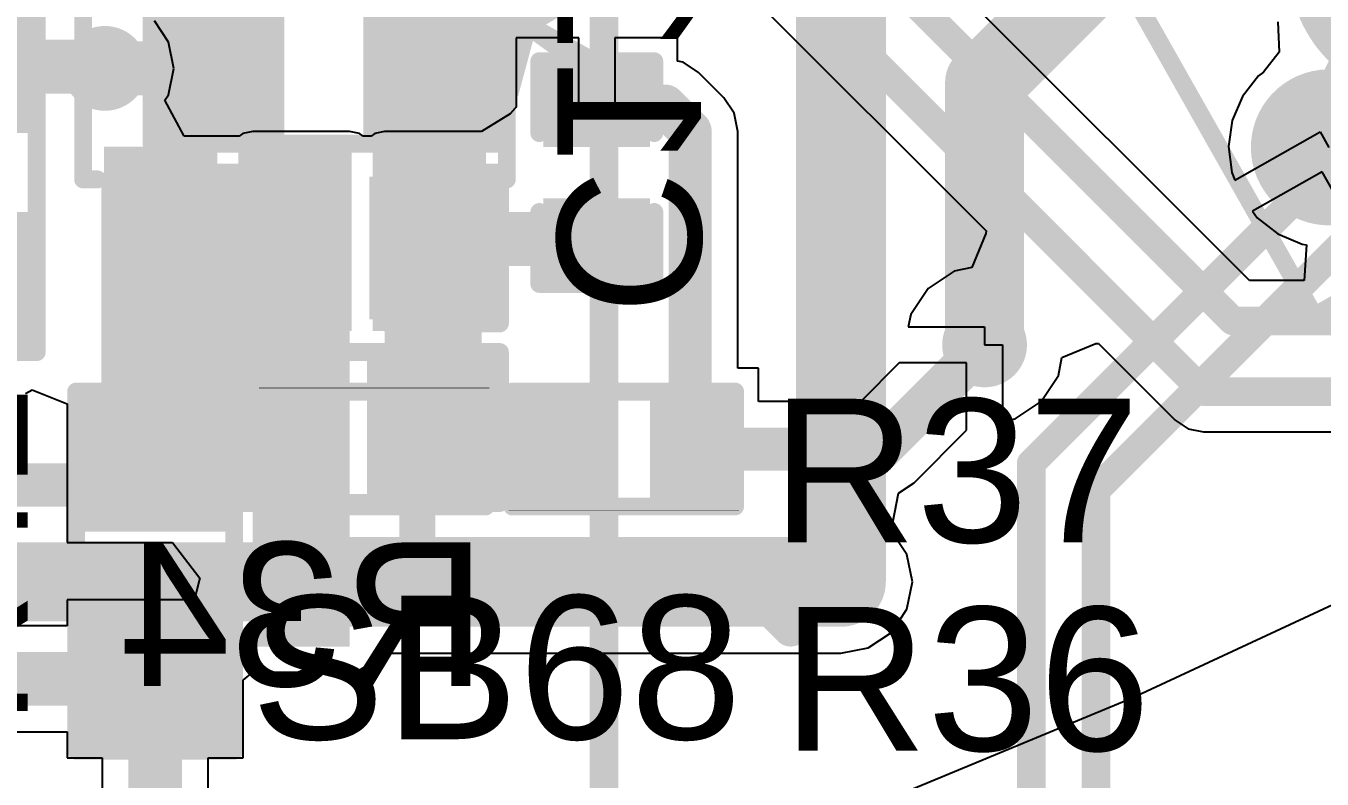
# Model space of a CAD drawing. Header units: millimetres. Extents: x -0.71 to 2.98, y -0.65 to 2.9.
# Drawn here: x 1.567 to 1.928, y -0.4259 to -0.2162 of the extents above; entities that cross this region are included whole.
import ezdxf

# ---------------------------------------------------------------- set-up
doc = ezdxf.new("R2010")
doc.units = ezdxf.units.MM
doc.header["$MEASUREMENT"] = 0
for name, color, linetype in [('BottomLayer', 5, 'Continuous'), ('BottomOverlay', 54, 'Continuous'), ('BottomPaste', 16, 'Continuous'), ('BottomSolder', 6, 'Continuous'), ('Mechanical2', 216, 'Continuous'), ('PadHoleLayer', 156, 'Continuous'), ('TopLayer', 1, 'Continuous'), ('TopOverlay', 2, 'Continuous'), ('TopPaste', 8, 'Continuous'), ('TopSolder', 216, 'Continuous'), ('ViaHoleLayer', 16, 'Continuous')]:
    doc.layers.add(name, color=color, linetype=linetype)
doc.styles.add('Arial', font='', dxfattribs={"height": 0.2})
doc.styles.get('Arial').set_extended_font_data('Arial')

# ---------------------------------------------------------------- blocks, each defined once
blk = doc.blocks.new('R___0603_B_2')
at = {"layer": 'BottomLayer'}
for points in [[(-0.045, -0.0175), (-0.045, 0.0175), (-0.015, 0.0175), (-0.015, -0.0175)], [(0.015, -0.0175), (0.015, 0.0175), (0.045, 0.0175), (0.045, -0.0175)]]:
    blk.add_hatch(color=5, dxfattribs=at).paths.add_polyline_path(points)
at = {"layer": 'BottomPaste'}
for points in [[(-0.045, -0.0175), (-0.045, 0.0175), (-0.015, 0.0175), (-0.015, -0.0175)], [(0.015, -0.0175), (0.015, 0.0175), (0.045, 0.0175), (0.045, -0.0175)]]:
    blk.add_hatch(color=16, dxfattribs=at).paths.add_polyline_path(points)
at = {"layer": 'BottomSolder'}
for points in [[(-0.049, -0.0215), (-0.049, 0.0215), (-0.011, 0.0215), (-0.011, -0.0215)], [(0.011, -0.0215), (0.011, 0.0215), (0.049, 0.0215), (0.049, -0.0215)]]:
    blk.add_hatch(color=6, dxfattribs=at).paths.add_polyline_path(points)
at = {"layer": 'BottomOverlay', "const_width": 0.005}
for points in [[(-0.048, -0.021), (-0.048, 0.021)], [(-0.048, 0.021), (0.048, 0.021)], [(0.048, -0.021), (0.048, 0.021)], [(-0.048, -0.021), (0.048, -0.021)]]:
    blk.add_lwpolyline(points, dxfattribs=at)
at = {"layer": 'BottomOverlay', "const_width": 0.0025}
for points in [[(-0.04925, 0.021, 1), (-0.04675, 0.021, 1)], [(-0.04925, 0.021, 1), (-0.04675, 0.021, 1)], [(0.04675, 0.021, 1), (0.04925, 0.021, 1)], [(0.04675, 0.021, 1), (0.04925, 0.021, 1)], [(-0.04925, -0.021, 1), (-0.04675, -0.021, 1)], [(-0.04925, -0.021, 1), (-0.04675, -0.021, 1)], [(0.04675, -0.021, 1), (0.04925, -0.021, 1)], [(0.04675, -0.021, 1), (0.04925, -0.021, 1)]]:
    blk.add_lwpolyline(points, format="xyb", close=True, dxfattribs=at)
blk = doc.blocks.new('SOT_23_5_35')
at = {"layer": 'TopLayer'}
for points in [[(-0.07283, 0.04921), (-0.02953, 0.04921), (-0.02953, 0.02559), (-0.07283, 0.02559)], [(0.02953, 0.04921), (0.07283, 0.04921), (0.07283, 0.02559), (0.02953, 0.02559)], [(-0.07283, 0.01181), (-0.02953, 0.01181), (-0.02953, -0.01181), (-0.07283, -0.01181)], [(-0.07283, -0.02559), (-0.02953, -0.02559), (-0.02953, -0.04921), (-0.07283, -0.04921)], [(0.02953, -0.02559), (0.07283, -0.02559), (0.07283, -0.04921), (0.02953, -0.04921)]]:
    blk.add_hatch(color=1, dxfattribs=at).paths.add_polyline_path(points)
at = {"layer": 'TopPaste'}
for points in [[(-0.07283, 0.04921), (-0.02953, 0.04921), (-0.02953, 0.02559), (-0.07283, 0.02559)], [(0.02953, 0.04921), (0.07283, 0.04921), (0.07283, 0.02559), (0.02953, 0.02559)], [(-0.07283, 0.01181), (-0.02953, 0.01181), (-0.02953, -0.01181), (-0.07283, -0.01181)], [(-0.07283, -0.02559), (-0.02953, -0.02559), (-0.02953, -0.04921), (-0.07283, -0.04921)], [(0.02953, -0.02559), (0.07283, -0.02559), (0.07283, -0.04921), (0.02953, -0.04921)]]:
    blk.add_hatch(color=8, dxfattribs=at).paths.add_polyline_path(points)
at = {"layer": 'TopSolder'}
for points in [[(-0.07683, 0.05321), (-0.02553, 0.05321), (-0.02553, 0.02159), (-0.07683, 0.02159)], [(0.02553, 0.05321), (0.07683, 0.05321), (0.07683, 0.02159), (0.02553, 0.02159)], [(-0.07683, 0.01581), (-0.02553, 0.01581), (-0.02553, -0.01581), (-0.07683, -0.01581)], [(-0.07683, -0.02159), (-0.02553, -0.02159), (-0.02553, -0.05321), (-0.07683, -0.05321)], [(0.02553, -0.02159), (0.07683, -0.02159), (0.07683, -0.05321), (0.02553, -0.05321)]]:
    blk.add_hatch(color=216, dxfattribs=at).paths.add_polyline_path(points)
at = {"layer": 'TopOverlay', "const_width": 0.005}
for points in [[(-0.03461, 0.059), (-0.03461, 0.05506)], [(-0.03461, 0.059), (0.03439, 0.059)], [(0.03439, 0.059), (0.03439, 0.05506)], [(-0.084, 0.042), (-0.084, 0.032)], [(-0.084, 0.042), (-0.079, 0.037)], [(-0.079, 0.037), (-0.084, 0.032)], [(0.03465, 0.01732), (0.03465, -0.01646)], [(-0.03461, -0.05506), (-0.03461, -0.059)], [(0.03439, -0.05506), (0.03439, -0.059)], [(-0.03461, -0.059), (0.03439, -0.059)]]:
    blk.add_lwpolyline(points, dxfattribs=at)
at = {"layer": 'TopOverlay', "const_width": 0.0025}
for points in [[(-0.03586, 0.059, 1), (-0.03336, 0.059, 1)], [(-0.03586, 0.059, 1), (-0.03336, 0.059, 1)], [(0.03314, 0.059, 1), (0.03564, 0.059, 1)], [(0.03314, 0.059, 1), (0.03564, 0.059, 1)], [(-0.03586, 0.05506, 1), (-0.03336, 0.05506, 1)], [(0.03314, 0.05506, 1), (0.03564, 0.05506, 1)], [(-0.08525, 0.042, 1), (-0.08275, 0.042, 1)], [(-0.08525, 0.042, 1), (-0.08275, 0.042, 1)], [(-0.08025, 0.037, 1), (-0.07775, 0.037, 1)], [(-0.08025, 0.037, 1), (-0.07775, 0.037, 1)], [(-0.08525, 0.032, 1), (-0.08275, 0.032, 1)], [(-0.08525, 0.032, 1), (-0.08275, 0.032, 1)], [(0.0334, 0.01732, 1), (0.0359, 0.01732, 1)], [(0.0334, -0.01646, 1), (0.0359, -0.01646, 1)], [(-0.03586, -0.05506, 1), (-0.03336, -0.05506, 1)], [(0.03314, -0.05506, 1), (0.03564, -0.05506, 1)], [(-0.03586, -0.059, 1), (-0.03336, -0.059, 1)], [(-0.03586, -0.059, 1), (-0.03336, -0.059, 1)], [(0.03314, -0.059, 1), (0.03564, -0.059, 1)], [(0.03314, -0.059, 1), (0.03564, -0.059, 1)]]:
    blk.add_lwpolyline(points, format="xyb", close=True, dxfattribs=at)
blk = doc.blocks.new('SOLDER_BRIDGE_77')
at = {"layer": 'TopLayer'}
for points in [[(-0.045, -0.0175), (-0.045, 0.0175), (-0.015, 0.0175), (-0.015, -0.0175)], [(0.015, -0.0175), (0.015, 0.0175), (0.045, 0.0175), (0.045, -0.0175)]]:
    blk.add_hatch(color=1, dxfattribs=at).paths.add_polyline_path(points)
at = {"layer": 'TopPaste'}
for points in [[(-0.045, -0.0175), (-0.045, 0.0175), (-0.015, 0.0175), (-0.015, -0.0175)], [(0.015, -0.0175), (0.015, 0.0175), (0.045, 0.0175), (0.045, -0.0175)]]:
    blk.add_hatch(color=8, dxfattribs=at).paths.add_polyline_path(points)
at = {"layer": 'TopSolder'}
for points in [[(-0.049, -0.0215), (-0.049, 0.0215), (-0.011, 0.0215), (-0.011, -0.0215)], [(0.011, -0.0215), (0.011, 0.0215), (0.049, 0.0215), (0.049, -0.0215)]]:
    blk.add_hatch(color=216, dxfattribs=at).paths.add_polyline_path(points)
at = {"layer": 'TopOverlay', "const_width": 0.005}
for points in [[(-0.05, -0.022), (-0.05, 0.022)], [(0.05, 0.022), (-0.05, 0.022)], [(0.05, -0.022), (0.05, 0.022)], [(0.05, -0.022), (-0.05, -0.022)]]:
    blk.add_lwpolyline(points, dxfattribs=at)
at = {"layer": 'TopOverlay', "const_width": 0.0025}
for points in [[(-0.05125, 0.022, 1), (-0.04875, 0.022, 1)], [(-0.05125, 0.022, 1), (-0.04875, 0.022, 1)], [(0.04875, 0.022, 1), (0.05125, 0.022, 1)], [(0.04875, 0.022, 1), (0.05125, 0.022, 1)], [(-0.05125, -0.022, 1), (-0.04875, -0.022, 1)], [(-0.05125, -0.022, 1), (-0.04875, -0.022, 1)], [(0.04875, -0.022, 1), (0.05125, -0.022, 1)], [(0.04875, -0.022, 1), (0.05125, -0.022, 1)]]:
    blk.add_lwpolyline(points, format="xyb", close=True, dxfattribs=at)
blk = doc.blocks.new('SOLDER_BRIDGE_93')
at = {"layer": 'TopLayer'}
for points in [[(-0.045, -0.0175), (-0.045, 0.0175), (-0.015, 0.0175), (-0.015, -0.0175)], [(0.015, -0.0175), (0.015, 0.0175), (0.045, 0.0175), (0.045, -0.0175)]]:
    blk.add_hatch(color=1, dxfattribs=at).paths.add_polyline_path(points)
at = {"layer": 'TopPaste'}
for points in [[(-0.045, -0.0175), (-0.045, 0.0175), (-0.015, 0.0175), (-0.015, -0.0175)], [(0.015, -0.0175), (0.015, 0.0175), (0.045, 0.0175), (0.045, -0.0175)]]:
    blk.add_hatch(color=8, dxfattribs=at).paths.add_polyline_path(points)
at = {"layer": 'TopSolder'}
for points in [[(-0.049, -0.0215), (-0.049, 0.0215), (-0.011, 0.0215), (-0.011, -0.0215)], [(0.011, -0.0215), (0.011, 0.0215), (0.049, 0.0215), (0.049, -0.0215)]]:
    blk.add_hatch(color=216, dxfattribs=at).paths.add_polyline_path(points)
at = {"layer": 'TopOverlay', "const_width": 0.005}
for points in [[(-0.05, 0.022), (0.05, 0.022)], [(-0.05, 0.022), (-0.05, -0.022)], [(0.05, 0.022), (0.05, -0.022)], [(-0.05, -0.022), (0.05, -0.022)]]:
    blk.add_lwpolyline(points, dxfattribs=at)
at = {"layer": 'TopOverlay', "const_width": 0.0025}
for points in [[(-0.05125, 0.022, 1), (-0.04875, 0.022, 1)], [(-0.05125, 0.022, 1), (-0.04875, 0.022, 1)], [(0.04875, 0.022, 1), (0.05125, 0.022, 1)], [(0.04875, 0.022, 1), (0.05125, 0.022, 1)], [(-0.05125, -0.022, 1), (-0.04875, -0.022, 1)], [(-0.05125, -0.022, 1), (-0.04875, -0.022, 1)], [(0.04875, -0.022, 1), (0.05125, -0.022, 1)], [(0.04875, -0.022, 1), (0.05125, -0.022, 1)]]:
    blk.add_lwpolyline(points, format="xyb", close=True, dxfattribs=at)
at = {"layer": 'TopOverlay'}
blk.add_text('SB52', height=0.04, dxfattribs=at).set_placement((0.051784, -0.023519))
blk = doc.blocks.new('RES_0402_105')
at = {"layer": 'TopLayer'}
for points in [[(-0.0275, -0.0125), (-0.0275, 0.0125), (-0.0095, 0.0125), (-0.0095, -0.0125)], [(0.0095, -0.0125), (0.0095, 0.0125), (0.0275, 0.0125), (0.0275, -0.0125)]]:
    blk.add_hatch(color=1, dxfattribs=at).paths.add_polyline_path(points)
at = {"layer": 'TopPaste'}
for points in [[(-0.0275, -0.0125), (-0.0275, 0.0125), (-0.0095, 0.0125), (-0.0095, -0.0125)], [(0.0095, -0.0125), (0.0095, 0.0125), (0.0275, 0.0125), (0.0275, -0.0125)]]:
    blk.add_hatch(color=8, dxfattribs=at).paths.add_polyline_path(points)
at = {"layer": 'TopSolder'}
for points in [[(-0.02967, -0.01467), (-0.02967, 0.01467), (-0.00733, 0.01467), (-0.00733, -0.01467)], [(0.00733, -0.01467), (0.00733, 0.01467), (0.02967, 0.01467), (0.02967, -0.01467)]]:
    blk.add_hatch(color=216, dxfattribs=at).paths.add_polyline_path(points)
at = {"layer": 'TopOverlay'}
for points, const_width in [([(-0.031, 0.016), (0.031, 0.016)], 0.005), ([(-0.031, -0.016), (-0.031, 0.016)], 0.005), ([(0.031, -0.016), (0.031, 0.016)], 0.005), ([(-0.031, -0.016), (0.031, -0.016)], 0.005), ([(-0.032, -0.017), (0.032, -0.017)], 0.000127)]:
    blk.add_lwpolyline(points, dxfattribs=dict(at, const_width=const_width))
for points, const_width in [([(-0.03225, 0.016, 1), (-0.02975, 0.016, 1)], 0.0025), ([(-0.03225, 0.016, 1), (-0.02975, 0.016, 1)], 0.0025), ([(0.02975, 0.016, 1), (0.03225, 0.016, 1)], 0.0025), ([(0.02975, 0.016, 1), (0.03225, 0.016, 1)], 0.0025), ([(-0.03225, -0.016, 1), (-0.02975, -0.016, 1)], 0.0025), ([(-0.03225, -0.016, 1), (-0.02975, -0.016, 1)], 0.0025), ([(0.02975, -0.016, 1), (0.03225, -0.016, 1)], 0.0025), ([(0.02975, -0.016, 1), (0.03225, -0.016, 1)], 0.0025), ([(-0.03203, -0.017, 1), (-0.03197, -0.017, 1)], 0.0000635), ([(0.03197, -0.017, 1), (0.03203, -0.017, 1)], 0.0000635)]:
    blk.add_lwpolyline(points, format="xyb", close=True, dxfattribs=dict(at, const_width=const_width))
blk = doc.blocks.new('RES_0402_106')
at = {"layer": 'TopLayer'}
for points in [[(-0.0275, -0.0125), (-0.0275, 0.0125), (-0.0095, 0.0125), (-0.0095, -0.0125)], [(0.0095, -0.0125), (0.0095, 0.0125), (0.0275, 0.0125), (0.0275, -0.0125)]]:
    blk.add_hatch(color=1, dxfattribs=at).paths.add_polyline_path(points)
at = {"layer": 'TopPaste'}
for points in [[(-0.0275, -0.0125), (-0.0275, 0.0125), (-0.0095, 0.0125), (-0.0095, -0.0125)], [(0.0095, -0.0125), (0.0095, 0.0125), (0.0275, 0.0125), (0.0275, -0.0125)]]:
    blk.add_hatch(color=8, dxfattribs=at).paths.add_polyline_path(points)
at = {"layer": 'TopSolder'}
for points in [[(-0.02967, -0.01467), (-0.02967, 0.01467), (-0.00733, 0.01467), (-0.00733, -0.01467)], [(0.00733, -0.01467), (0.00733, 0.01467), (0.02967, 0.01467), (0.02967, -0.01467)]]:
    blk.add_hatch(color=216, dxfattribs=at).paths.add_polyline_path(points)
at = {"layer": 'TopOverlay'}
for points, const_width in [([(0.031, 0.016), (-0.031, 0.016)], 0.005), ([(-0.031, 0.016), (-0.031, -0.016)], 0.005), ([(0.031, 0.016), (0.031, -0.016)], 0.005), ([(0.031, -0.016), (-0.031, -0.016)], 0.005), ([(0.032, -0.017), (-0.032, -0.017)], 0.000127)]:
    blk.add_lwpolyline(points, dxfattribs=dict(at, const_width=const_width))
for points, const_width in [([(-0.03225, 0.016, 1), (-0.02975, 0.016, 1)], 0.0025), ([(-0.03225, 0.016, 1), (-0.02975, 0.016, 1)], 0.0025), ([(0.02975, 0.016, 1), (0.03225, 0.016, 1)], 0.0025), ([(0.02975, 0.016, 1), (0.03225, 0.016, 1)], 0.0025), ([(-0.03225, -0.016, 1), (-0.02975, -0.016, 1)], 0.0025), ([(-0.03225, -0.016, 1), (-0.02975, -0.016, 1)], 0.0025), ([(0.02975, -0.016, 1), (0.03225, -0.016, 1)], 0.0025), ([(0.02975, -0.016, 1), (0.03225, -0.016, 1)], 0.0025), ([(-0.03203, -0.017, 1), (-0.03197, -0.017, 1)], 0.0000635), ([(0.03197, -0.017, 1), (0.03203, -0.017, 1)], 0.0000635)]:
    blk.add_lwpolyline(points, format="xyb", close=True, dxfattribs=dict(at, const_width=const_width))
blk = doc.blocks.new('RES_0603_B_107')
at = {"layer": 'BottomLayer'}
for points in [[(-0.045, -0.0175), (-0.045, 0.0175), (-0.015, 0.0175), (-0.015, -0.0175)], [(0.015, -0.0175), (0.015, 0.0175), (0.045, 0.0175), (0.045, -0.0175)]]:
    blk.add_hatch(color=5, dxfattribs=at).paths.add_polyline_path(points)
at = {"layer": 'BottomPaste'}
for points in [[(-0.045, -0.0175), (-0.045, 0.0175), (-0.015, 0.0175), (-0.015, -0.0175)], [(0.015, -0.0175), (0.015, 0.0175), (0.045, 0.0175), (0.045, -0.0175)]]:
    blk.add_hatch(color=16, dxfattribs=at).paths.add_polyline_path(points)
at = {"layer": 'BottomSolder'}
for points in [[(-0.049, -0.0215), (-0.049, 0.0215), (-0.011, 0.0215), (-0.011, -0.0215)], [(0.011, -0.0215), (0.011, 0.0215), (0.049, 0.0215), (0.049, -0.0215)]]:
    blk.add_hatch(color=6, dxfattribs=at).paths.add_polyline_path(points)
at = {"layer": 'BottomOverlay', "const_width": 0.005}
for points in [[(0.048, 0.021), (-0.048, 0.021)], [(-0.048, 0.021), (-0.048, -0.021)], [(0.048, 0.021), (0.048, -0.021)], [(0.048, -0.021), (-0.048, -0.021)]]:
    blk.add_lwpolyline(points, dxfattribs=at)
at = {"layer": 'BottomOverlay', "const_width": 0.0025}
for points in [[(-0.04925, 0.021, 1), (-0.04675, 0.021, 1)], [(-0.04925, 0.021, 1), (-0.04675, 0.021, 1)], [(0.04675, 0.021, 1), (0.04925, 0.021, 1)], [(0.04675, 0.021, 1), (0.04925, 0.021, 1)], [(-0.04925, -0.021, 1), (-0.04675, -0.021, 1)], [(-0.04925, -0.021, 1), (-0.04675, -0.021, 1)], [(0.04675, -0.021, 1), (0.04925, -0.021, 1)], [(0.04675, -0.021, 1), (0.04925, -0.021, 1)]]:
    blk.add_lwpolyline(points, format="xyb", close=True, dxfattribs=at)
blk = doc.blocks.new('CAP_0402_151')
at = {"layer": 'TopLayer'}
for points in [[(-0.0275, -0.0125), (-0.0275, 0.0125), (-0.0095, 0.0125), (-0.0095, -0.0125)], [(0.0095, -0.0125), (0.0095, 0.0125), (0.0275, 0.0125), (0.0275, -0.0125)]]:
    blk.add_hatch(color=1, dxfattribs=at).paths.add_polyline_path(points)
at = {"layer": 'TopPaste'}
for points in [[(-0.0275, -0.0125), (-0.0275, 0.0125), (-0.0095, 0.0125), (-0.0095, -0.0125)], [(0.0095, -0.0125), (0.0095, 0.0125), (0.0275, 0.0125), (0.0275, -0.0125)]]:
    blk.add_hatch(color=8, dxfattribs=at).paths.add_polyline_path(points)
at = {"layer": 'TopSolder'}
for points in [[(-0.02986, -0.01486), (-0.02986, 0.01486), (-0.00714, 0.01486), (-0.00714, -0.01486)], [(0.00714, -0.01486), (0.00714, 0.01486), (0.02986, 0.01486), (0.02986, -0.01486)]]:
    blk.add_hatch(color=216, dxfattribs=at).paths.add_polyline_path(points)
at = {"layer": 'TopOverlay', "const_width": 0.005}
for points in [[(-0.031, -0.016), (-0.031, 0.016)], [(-0.011, 0.016), (-0.031, 0.016)], [(0.031, 0.016), (0.011, 0.016)], [(0.031, -0.016), (0.031, 0.016)], [(-0.011, -0.016), (-0.031, -0.016)], [(0.031, -0.016), (0.011, -0.016)]]:
    blk.add_lwpolyline(points, dxfattribs=at)
at = {"layer": 'TopOverlay', "const_width": 0.0025}
for points in [[(-0.03225, 0.016, 1), (-0.02975, 0.016, 1)], [(-0.03225, 0.016, 1), (-0.02975, 0.016, 1)], [(-0.01225, 0.016, 1), (-0.00975, 0.016, 1)], [(0.00975, 0.016, 1), (0.01225, 0.016, 1)], [(0.02975, 0.016, 1), (0.03225, 0.016, 1)], [(0.02975, 0.016, 1), (0.03225, 0.016, 1)], [(-0.03225, -0.016, 1), (-0.02975, -0.016, 1)], [(-0.03225, -0.016, 1), (-0.02975, -0.016, 1)], [(-0.01225, -0.016, 1), (-0.00975, -0.016, 1)], [(0.00975, -0.016, 1), (0.01225, -0.016, 1)], [(0.02975, -0.016, 1), (0.03225, -0.016, 1)], [(0.02975, -0.016, 1), (0.03225, -0.016, 1)]]:
    blk.add_lwpolyline(points, format="xyb", close=True, dxfattribs=at)
blk = doc.blocks.new('CAP_0603_B_152')
at = {"layer": 'BottomLayer'}
for points in [[(-0.045, -0.0175), (-0.045, 0.0175), (-0.015, 0.0175), (-0.015, -0.0175)], [(0.015, -0.0175), (0.015, 0.0175), (0.045, 0.0175), (0.045, -0.0175)]]:
    blk.add_hatch(color=5, dxfattribs=at).paths.add_polyline_path(points)
at = {"layer": 'BottomPaste'}
for points in [[(-0.045, -0.0175), (-0.045, 0.0175), (-0.015, 0.0175), (-0.015, -0.0175)], [(0.015, -0.0175), (0.015, 0.0175), (0.045, 0.0175), (0.045, -0.0175)]]:
    blk.add_hatch(color=16, dxfattribs=at).paths.add_polyline_path(points)
at = {"layer": 'BottomSolder'}
for points in [[(-0.04736, -0.01986), (-0.04736, 0.01986), (-0.01264, 0.01986), (-0.01264, -0.01986)], [(0.01264, -0.01986), (0.01264, 0.01986), (0.04736, 0.01986), (0.04736, -0.01986)]]:
    blk.add_hatch(color=6, dxfattribs=at).paths.add_polyline_path(points)
at = {"layer": 'BottomOverlay', "const_width": 0.005}
for points in [[(-0.018, 0.021), (-0.049, 0.021)], [(-0.049, 0.021), (-0.049, -0.021)], [(0.049, 0.021), (0.018, 0.021)], [(0.049, 0.021), (0.049, -0.021)], [(-0.018, -0.021), (-0.049, -0.021)], [(0.049, -0.021), (0.018, -0.021)]]:
    blk.add_lwpolyline(points, dxfattribs=at)
at = {"layer": 'BottomOverlay', "const_width": 0.0025}
for points in [[(-0.05025, 0.021, 1), (-0.04775, 0.021, 1)], [(-0.05025, 0.021, 1), (-0.04775, 0.021, 1)], [(-0.01925, 0.021, 1), (-0.01675, 0.021, 1)], [(0.01675, 0.021, 1), (0.01925, 0.021, 1)], [(0.04775, 0.021, 1), (0.05025, 0.021, 1)], [(0.04775, 0.021, 1), (0.05025, 0.021, 1)], [(-0.05025, -0.021, 1), (-0.04775, -0.021, 1)], [(-0.05025, -0.021, 1), (-0.04775, -0.021, 1)], [(-0.01925, -0.021, 1), (-0.01675, -0.021, 1)], [(0.01675, -0.021, 1), (0.01925, -0.021, 1)], [(0.04775, -0.021, 1), (0.05025, -0.021, 1)], [(0.04775, -0.021, 1), (0.05025, -0.021, 1)]]:
    blk.add_lwpolyline(points, format="xyb", close=True, dxfattribs=at)
blk = doc.blocks.new('SPM0687LR5H_1_186')
at = {"layer": 'BottomSolder'}
h = blk.add_hatch(color=6, dxfattribs=at)
edge = h.paths.add_edge_path()
edge.add_arc((0, -0.03594), 0.004, 0, 360)
at = {"layer": 'PadHoleLayer'}
h = blk.add_hatch(color=156, dxfattribs=at)
edge = h.paths.add_edge_path()
edge.add_arc((0, -0.03594), 0.02018, 0, 360)
at = {"layer": 'TopLayer'}
h = blk.add_hatch(color=1, dxfattribs=at)
edge = h.paths.add_edge_path()
edge.add_arc((-0.0474, 0.06705), 0.01772, 0, 360)
h = blk.add_hatch(color=1, dxfattribs=at)
edge = h.paths.add_edge_path()
edge.add_arc((0, 0.06705), 0.01772, 0, 360)
h = blk.add_hatch(color=1, dxfattribs=at)
edge = h.paths.add_edge_path()
edge.add_arc((0.0474, 0.06705), 0.01772, 0, 360)
h = blk.add_hatch(color=1, dxfattribs=at)
edge = h.paths.add_edge_path()
edge.add_arc((0, -0.03594), 0.03299, 0, 360)
h = blk.add_hatch(color=1, dxfattribs=at)
edge = h.paths.add_edge_path()
edge.add_arc((-0.0474, -0.06705), 0.01772, 0, 360)
h = blk.add_hatch(color=1, dxfattribs=at)
edge = h.paths.add_edge_path()
edge.add_arc((0.0474, -0.06705), 0.01772, 0, 360)
at = {"layer": 'TopPaste'}
h = blk.add_hatch(color=8, dxfattribs=at)
edge = h.paths.add_edge_path()
edge.add_arc((-0.0474, 0.06705), 0.01772, 0, 360)
h = blk.add_hatch(color=8, dxfattribs=at)
edge = h.paths.add_edge_path()
edge.add_arc((0, 0.06705), 0.01772, 0, 360)
h = blk.add_hatch(color=8, dxfattribs=at)
edge = h.paths.add_edge_path()
edge.add_arc((0.0474, 0.06705), 0.01772, 0, 360)
h = blk.add_hatch(color=8, dxfattribs=at)
edge = h.paths.add_edge_path()
edge.add_arc((-0.0474, -0.06705), 0.01772, 0, 360)
h = blk.add_hatch(color=8, dxfattribs=at)
edge = h.paths.add_edge_path()
edge.add_arc((0.0474, -0.06705), 0.01772, 0, 360)
at = {"layer": 'TopSolder'}
h = blk.add_hatch(color=216, dxfattribs=at)
edge = h.paths.add_edge_path()
edge.add_arc((-0.0474, 0.06705), 0.02172, 0, 360)
h = blk.add_hatch(color=216, dxfattribs=at)
edge = h.paths.add_edge_path()
edge.add_arc((0, 0.06705), 0.02172, 0, 360)
h = blk.add_hatch(color=216, dxfattribs=at)
edge = h.paths.add_edge_path()
edge.add_arc((0.0474, 0.06705), 0.02172, 0, 360)
h = blk.add_hatch(color=216, dxfattribs=at)
edge = h.paths.add_edge_path()
edge.add_arc((0, -0.03594), 0.03699, 0, 360)
h = blk.add_hatch(color=216, dxfattribs=at)
edge = h.paths.add_edge_path()
edge.add_arc((-0.0474, -0.06705), 0.02172, 0, 360)
h = blk.add_hatch(color=216, dxfattribs=at)
edge = h.paths.add_edge_path()
edge.add_arc((0.0474, -0.06705), 0.02172, 0, 360)
at = {"layer": 'TopOverlay', "const_width": 0.005}
for points in [[(-0.07402, 0.09591), (0.07402, 0.09591)], [(-0.07402, 0.09591), (-0.07402, -0.10591)], [(0.07402, 0.09591), (0.07402, -0.10591)], [(-0.085, 0.075), (-0.08, 0.07)], [(-0.085, 0.075), (-0.085, 0.065)], [(-0.085, 0.065), (-0.08, 0.07)], [(-0.07402, -0.10591), (0.07402, -0.10591)]]:
    blk.add_lwpolyline(points, dxfattribs=at)
at = {"layer": 'TopOverlay', "const_width": 0.0025}
for points in [[(-0.07527, 0.09591, 1), (-0.07277, 0.09591, 1)], [(-0.07527, 0.09591, 1), (-0.07277, 0.09591, 1)], [(0.07277, 0.09591, 1), (0.07527, 0.09591, 1)], [(0.07277, 0.09591, 1), (0.07527, 0.09591, 1)], [(-0.08625, 0.075, 1), (-0.08375, 0.075, 1)], [(-0.08625, 0.075, 1), (-0.08375, 0.075, 1)], [(-0.08125, 0.07, 1), (-0.07875, 0.07, 1)], [(-0.08125, 0.07, 1), (-0.07875, 0.07, 1)], [(-0.08625, 0.065, 1), (-0.08375, 0.065, 1)], [(-0.08625, 0.065, 1), (-0.08375, 0.065, 1)], [(-0.07527, -0.10591, 1), (-0.07277, -0.10591, 1)], [(-0.07527, -0.10591, 1), (-0.07277, -0.10591, 1)], [(0.07277, -0.10591, 1), (0.07527, -0.10591, 1)], [(0.07277, -0.10591, 1), (0.07527, -0.10591, 1)]]:
    blk.add_lwpolyline(points, format="xyb", close=True, dxfattribs=at)

msp = doc.modelspace()

# ---------------------------------------------------------------- hatches: boundary and pattern name
at = {"layer": 'BottomLayer'}
h = msp.add_hatch(color=5, dxfattribs=at)
edge = h.paths.add_edge_path()
edge.add_arc((1.589, -0.228), 0.01181, 0, 360)
msp.add_hatch(color=5, dxfattribs=at).paths.add_polyline_path([(1.588, -0.3515), (1.638, -0.3515), (1.638, -0.257), (1.588, -0.257)])
h = msp.add_hatch(color=5, dxfattribs=at)
edge = h.paths.add_edge_path()
edge.add_arc((1.834, -0.305), 0.01181, 0, 360)
h = msp.add_hatch(color=5, dxfattribs=at)
edge = h.paths.add_edge_path()
edge.add_arc((1.603, -0.31), 0.01181, 0, 360)
h = msp.add_hatch(color=5, dxfattribs=at)
edge = h.paths.add_edge_path()
edge.add_arc((1.642, -0.371), 0.01181, 0, 360)
h = msp.add_hatch(color=5, dxfattribs=at)
edge = h.paths.add_edge_path()
edge.add_arc((1.794, -0.371), 0.01181, 0, 360)
at = {"layer": 'BottomSolder'}
h = msp.add_hatch(color=6, dxfattribs=at)
edge = h.paths.add_edge_path()
edge.add_arc((1.589, -0.228), 0.00791, 0, 360)
h = msp.add_hatch(color=6, dxfattribs=at)
edge = h.paths.add_edge_path()
edge.add_arc((1.834, -0.305), 0.00791, 0, 360)
h = msp.add_hatch(color=6, dxfattribs=at)
edge = h.paths.add_edge_path()
edge.add_arc((1.603, -0.31), 0.00791, 0, 360)
h = msp.add_hatch(color=6, dxfattribs=at)
edge = h.paths.add_edge_path()
edge.add_arc((1.642, -0.371), 0.00791, 0, 360)
h = msp.add_hatch(color=6, dxfattribs=at)
edge = h.paths.add_edge_path()
edge.add_arc((1.794, -0.371), 0.00791, 0, 360)
at = {"layer": 'TopLayer'}
h = msp.add_hatch(color=1, dxfattribs=at)
edge = h.paths.add_edge_path()
edge.add_arc((1.589, -0.228), 0.01181, 0, 360)
for points in [[(1.63016, -0.389), (1.65716, -0.389), (1.65716, -0.25272), (1.63016, -0.25272)], [(1.66691, -0.34972), (1.69391, -0.34972), (1.69391, -0.25272), (1.66691, -0.25272)], [(1.68422, -0.34972), (1.7295, -0.34972), (1.7295, -0.31772), (1.68422, -0.31772)]]:
    msp.add_hatch(color=1, dxfattribs=at).paths.add_polyline_path(points)
h = msp.add_hatch(color=1, dxfattribs=at)
edge = h.paths.add_edge_path()
edge.add_arc((1.834, -0.305), 0.01181, 0, 360)
h = msp.add_hatch(color=1, dxfattribs=at)
edge = h.paths.add_edge_path()
edge.add_arc((1.603, -0.31), 0.01181, 0, 360)
h = msp.add_hatch(color=1, dxfattribs=at)
edge = h.paths.add_edge_path()
edge.add_arc((1.642, -0.371), 0.01181, 0, 360)
h = msp.add_hatch(color=1, dxfattribs=at)
edge = h.paths.add_edge_path()
edge.add_arc((1.794, -0.371), 0.01181, 0, 360)
at = {"layer": 'TopSolder'}
h = msp.add_hatch(color=216, dxfattribs=at)
edge = h.paths.add_edge_path()
edge.add_arc((1.589, -0.228), 0.00791, 0, 360)
h = msp.add_hatch(color=216, dxfattribs=at)
edge = h.paths.add_edge_path()
edge.add_arc((1.834, -0.305), 0.00791, 0, 360)
h = msp.add_hatch(color=216, dxfattribs=at)
edge = h.paths.add_edge_path()
edge.add_arc((1.603, -0.31), 0.00791, 0, 360)
h = msp.add_hatch(color=216, dxfattribs=at)
edge = h.paths.add_edge_path()
edge.add_arc((1.642, -0.371), 0.00791, 0, 360)
h = msp.add_hatch(color=216, dxfattribs=at)
edge = h.paths.add_edge_path()
edge.add_arc((1.794, -0.371), 0.00791, 0, 360)
at = {"layer": 'ViaHoleLayer'}
h = msp.add_hatch(color=16, dxfattribs=at)
edge = h.paths.add_edge_path()
edge.add_arc((1.589, -0.228), 0.00591, 0, 360)
h = msp.add_hatch(color=16, dxfattribs=at)
edge = h.paths.add_edge_path()
edge.add_arc((1.834, -0.305), 0.00591, 0, 360)
h = msp.add_hatch(color=16, dxfattribs=at)
edge = h.paths.add_edge_path()
edge.add_arc((1.603, -0.31), 0.00591, 0, 360)
h = msp.add_hatch(color=16, dxfattribs=at)
edge = h.paths.add_edge_path()
edge.add_arc((1.642, -0.371), 0.00591, 0, 360)
h = msp.add_hatch(color=16, dxfattribs=at)
edge = h.paths.add_edge_path()
edge.add_arc((1.794, -0.371), 0.00591, 0, 360)

# ---------------------------------------------------------------- linework, layer by layer
at = {"layer": 'BottomLayer'}
for points, const_width in [([(1.679, -0.228), (1.679, -0.138)], 0.02), ([(1.728, -0.46919), (1.728, -0.132)], 0.008), ([(1.794, -0.371), (1.794, -0.174)], 0.025), ([(1.834, -0.232), (1.86643, -0.19957)], 0.022), ([(1.6795, -0.2765), (1.6795, -0.2285)], 0.02), ([(1.589, -0.228), (1.62, -0.228)], 0.015), ([(1.834, -0.305), (1.834, -0.232)], 0.022), ([(1.847, -0.338), (1.937, -0.248)], 0.008), ([(1.865, -0.34546), (1.94446, -0.266)], 0.008), ([(1.68, -0.278), (1.68087, -0.2845)], 0.022), ([(1.68087, -0.3215), (1.68087, -0.2845)], 0.022), ([(1.60675, -0.31375), (1.613, -0.3075)], 0.015), ([(1.60675, -0.33275), (1.60675, -0.31375)], 0.015), ([(1.68087, -0.3215), (1.681, -0.328)], 0.022), ([(1.5955, -0.344), (1.60675, -0.33275)], 0.015), ([(1.847, -0.447), (1.847, -0.338)], 0.008), ([(1.51389, -0.344), (1.5955, -0.344)], 0.012), ([(1.865, -0.45446), (1.865, -0.34546)], 0.008), ([(1.397, -0.371), (1.642, -0.371)], 0.022)]:
    msp.add_lwpolyline(points, dxfattribs=dict(at, const_width=const_width))
for points, const_width in [([(1.674, -0.228, 1), (1.684, -0.228, 1)], 0.01), ([(1.6745, -0.2285, 1), (1.6845, -0.2285, 1)], 0.01), ([(1.58525, -0.228, 1), (1.59275, -0.228, 1)], 0.0075), ([(1.61625, -0.228, 1), (1.62375, -0.228, 1)], 0.0075), ([(1.8285, -0.232, 1), (1.8395, -0.232, 1)], 0.011), ([(1.8285, -0.232, 1), (1.8395, -0.232, 1)], 0.011), ([(1.6745, -0.278, 1), (1.6855, -0.278, 1)], 0.011), ([(1.6745, -0.2765, 1), (1.6845, -0.2765, 1)], 0.01), ([(1.67537, -0.2845, 1), (1.68637, -0.2845, 1)], 0.011), ([(1.67537, -0.2845, 1), (1.68637, -0.2845, 1)], 0.011), ([(1.8285, -0.305, 1), (1.8395, -0.305, 1)], 0.011), ([(1.60925, -0.3075, 1), (1.61675, -0.3075, 1)], 0.0075), ([(1.603, -0.31375, 1), (1.6105, -0.31375, 1)], 0.0075), ([(1.603, -0.31375, 1), (1.6105, -0.31375, 1)], 0.0075), ([(1.67537, -0.3215, 1), (1.68637, -0.3215, 1)], 0.011), ([(1.67537, -0.3215, 1), (1.68637, -0.3215, 1)], 0.011), ([(1.6755, -0.328, 1), (1.6865, -0.328, 1)], 0.011), ([(1.603, -0.33275, 1), (1.6105, -0.33275, 1)], 0.0075), ([(1.603, -0.33275, 1), (1.6105, -0.33275, 1)], 0.0075), ([(1.845, -0.338, 1), (1.849, -0.338, 1)], 0.004), ([(1.845, -0.338, 1), (1.849, -0.338, 1)], 0.004), ([(1.59175, -0.344, 1), (1.59925, -0.344, 1)], 0.0075), ([(1.5925, -0.344, 1), (1.5985, -0.344, 1)], 0.006), ([(1.863, -0.34546, 1), (1.867, -0.34546, 1)], 0.004), ([(1.863, -0.34546, 1), (1.867, -0.34546, 1)], 0.004), ([(1.6365, -0.371, 1), (1.6475, -0.371, 1)], 0.011), ([(1.78775, -0.371, 1), (1.80025, -0.371, 1)], 0.0125)]:
    msp.add_lwpolyline(points, format="xyb", close=True, dxfattribs=dict(at, const_width=const_width))
at = {"layer": 'Mechanical2', "const_width": 0.01}
msp.add_lwpolyline([(2.97335, 1.12706, 1), (-0.56996, 1.12706, 1)], format="xyb", close=True, dxfattribs=at)
at = {"layer": 'TopLayer'}
for p, q in [((1.9078, -0.2871), (1.67792, -0.05722)), ((1.70815, -0.14701), (1.8344, -0.27326)), ((1.60672, -0.22066), (1.60279, -0.21478)), ((1.91571, -0.21504), (1.91604, -0.22351)), ((1.721, -0.2195), (1.7035, -0.2195)), ((1.7035, -0.2195), (1.7035, -0.23878)), ((1.721, -0.2385), (1.721, -0.2195)), ((1.7485, -0.2195), (1.731, -0.2195)), ((1.731, -0.2195), (1.731, -0.2385)), ((1.7485, -0.22595), (1.7485, -0.2195)), ((1.60818, -0.228), (1.60672, -0.22066)), ((1.91604, -0.22351), (1.91166, -0.22902)), ((1.75004, -0.22625), (1.7485, -0.22595)), ((1.75434, -0.22913), (1.75004, -0.22625)), ((1.60672, -0.23534), (1.60818, -0.228)), ((1.76137, -0.23616), (1.75434, -0.22913)), ((1.91029, -0.23005), (1.9058, -0.2358)), ((1.91166, -0.22902), (1.91029, -0.23005)), ((1.60572, -0.23684), (1.60672, -0.23534)), ((1.61107, -0.24684), (1.60572, -0.23684)), ((1.76425, -0.24046), (1.76137, -0.23616)), ((1.9058, -0.2358), (1.90295, -0.24251)), ((1.70185, -0.24063), (1.69391, -0.24558)), ((1.70329, -0.2391), (1.70185, -0.24063)), ((1.7035, -0.23878), (1.70329, -0.2391)), ((1.731, -0.2385), (1.721, -0.2385)), ((1.76525, -0.24553), (1.76425, -0.24046)), ((1.90295, -0.24251), (1.90193, -0.24974)), ((1.62636, -0.24684), (1.61107, -0.24684)), ((1.62743, -0.24613), (1.62636, -0.24684)), ((1.63016, -0.24558), (1.62743, -0.24613)), ((1.65716, -0.24558), (1.63016, -0.24558)), ((1.65989, -0.24613), (1.65716, -0.24558)), ((1.66095, -0.24684), (1.65989, -0.24613)), ((1.66311, -0.24684), (1.66095, -0.24684)), ((1.66418, -0.24613), (1.66311, -0.24684)), ((1.66691, -0.24558), (1.66418, -0.24613)), ((1.69391, -0.24558), (1.66691, -0.24558)), ((1.76525, -0.3115), (1.76525, -0.24553)), ((1.90367, -0.25908), (1.92743, -0.24563)), ((1.92743, -0.24563), (1.92989, -0.24999)), ((1.90193, -0.24974), (1.90282, -0.25698)), ((1.90282, -0.25698), (1.90367, -0.25908)), ((1.928, -0.2568), (1.90859, -0.26778)), ((1.93898, -0.27621), (1.928, -0.2568)), ((1.90859, -0.26778), (1.90995, -0.26958)), ((1.90995, -0.26958), (1.9157, -0.27407)), ((1.83437, -0.27402), (1.83046, -0.28347)), ((1.8344, -0.27326), (1.83437, -0.27402)), ((1.9157, -0.27407), (1.92242, -0.27692)), ((1.92242, -0.27692), (1.92366, -0.2771)), ((1.92366, -0.2771), (1.92297, -0.2871)), ((1.82549, -0.28445), (1.81828, -0.28928)), ((1.83046, -0.28347), (1.82549, -0.28445)), ((1.92297, -0.2871), (1.9078, -0.2871)), ((1.81828, -0.28928), (1.81345, -0.29649)), ((1.81345, -0.29649), (1.81276, -0.3)), ((1.81276, -0.3), (1.834, -0.3)), ((1.834, -0.3), (1.834, -0.305)), ((1.834, -0.305), (1.839, -0.305)), ((1.839, -0.305), (1.839, -0.32624)), ((1.85553, -0.30854), (1.86498, -0.30463)), ((1.86498, -0.30463), (1.86574, -0.3046)), ((1.86574, -0.3046), (1.88707, -0.32593)), ((1.81025, -0.31), (1.79951, -0.32075)), ((1.829, -0.31), (1.81025, -0.31)), ((1.829, -0.32875), (1.829, -0.31)), ((1.85455, -0.31351), (1.85553, -0.30854)), ((1.771, -0.3115), (1.76525, -0.3115)), ((1.771, -0.32075), (1.771, -0.3115)), ((1.84972, -0.32072), (1.85455, -0.31351)), ((1.56687, -0.31857), (1.56871, -0.31752)), ((1.56871, -0.31752), (1.5785, -0.32138)), ((1.79951, -0.32075), (1.771, -0.32075)), ((1.84251, -0.32555), (1.84972, -0.32072)), ((1.5785, -0.32138), (1.5785, -0.36)), ((1.839, -0.32624), (1.84251, -0.32555)), ((1.88707, -0.32593), (1.88707, -0.32593)), ((1.88707, -0.32593), (1.89071, -0.32836)), ((1.89071, -0.32836), (1.895, -0.32922)), ((1.81437, -0.34337), (1.829, -0.32875)), ((1.895, -0.32922), (1.895, -0.32922)), ((1.895, -0.32922), (2.00334, -0.32922)), ((1.80794, -0.35686), (1.81006, -0.34625)), ((1.81006, -0.34625), (1.81007, -0.34625)), ((1.81007, -0.34625), (1.81437, -0.34337)), ((1.80806, -0.35694), (1.80794, -0.35686)), ((1.81237, -0.36339), (1.80806, -0.35694)), ((1.5785, -0.36), (1.6078, -0.36)), ((1.6078, -0.36), (1.61548, -0.37)), ((1.81388, -0.371), (1.81237, -0.36339)), ((1.61548, -0.37), (1.61404, -0.37539)), ((1.81237, -0.37861), (1.81388, -0.371)), ((1.61404, -0.37539), (1.61292, -0.376)), ((1.94122, -0.37256), (1.87511, -0.40339)), ((1.61292, -0.376), (1.5785, -0.376)), ((1.5785, -0.376), (1.5785, -0.38322)), ((1.80806, -0.38506), (1.81237, -0.37861)), ((1.5785, -0.38322), (1.41675, -0.38322)), ((1.80161, -0.38937), (1.80806, -0.38506)), ((1.794, -0.39088), (1.80161, -0.38937)), ((1.6622, -0.39405), (1.66375, -0.39173)), ((1.66375, -0.39173), (1.66392, -0.39088)), ((1.66392, -0.39088), (1.794, -0.39088)), ((1.6275, -0.39832), (1.63016, -0.39614)), ((1.63016, -0.39614), (1.65716, -0.39614)), ((1.65716, -0.39614), (1.65989, -0.39559)), ((1.65989, -0.39559), (1.6622, -0.39405)), ((1.6275, -0.42), (1.6275, -0.39832)), ((1.87511, -0.40339), (1.80771, -0.4313)), ((1.38204, -0.41278), (1.5785, -0.41278)), ((1.5785, -0.41278), (1.5785, -0.42)), ((1.5785, -0.42), (1.58822, -0.42)), ((1.58822, -0.42), (1.58822, -0.4325)), ((1.61778, -0.4325), (1.61778, -0.42)), ((1.61778, -0.42), (1.6275, -0.42))]:
    msp.add_line(p, q, dxfattribs=at)
for points, const_width in [([(1.66084, -0.056), (1.90315, -0.29831)], 0.008), ([(1.65268, -0.07569), (1.895, -0.318)], 0.008), ([(1.92989, -0.24999), (1.95583, -0.19957)], 0.022), ([(1.5485, -0.2275), (1.5885, -0.2275)], 0.015), ([(1.5885, -0.2275), (1.589, -0.228)], 0.015), ([(1.7235, -0.2385), (1.726, -0.2385)], 0.012), ([(1.726, -0.2385), (1.74497, -0.2385)], 0.012), ([(1.74497, -0.2385), (1.752, -0.24553)], 0.012), ([(1.752, -0.334), (1.752, -0.24553)], 0.012), ([(1.60377, -0.27626), (1.60454, -0.27549)], 0.015), ([(1.60377, -0.30923), (1.60377, -0.27626)], 0.015), ([(1.67935, -0.2755), (1.726, -0.2755)], 0.015), ([(1.90315, -0.29831), (2.05069, -0.29831)], 0.008), ([(1.805, -0.334), (1.834, -0.305)], 0.012), ([(1.603, -0.31), (1.60377, -0.30923)], 0.015), ([(1.603, -0.33646), (1.603, -0.31)], 0.015), ([(1.895, -0.318), (2.05884, -0.318)], 0.008), ([(1.752, -0.334), (1.805, -0.334)], 0.012), ([(1.60223, -0.33723), (1.603, -0.33646)], 0.015), ([(1.642, -0.371), (1.794, -0.371)], 0.025), ([(1.35, -0.398), (1.598, -0.398)], 0.015), ([(1.603, -0.452), (1.603, -0.398)], 0.015)]:
    msp.add_lwpolyline(points, dxfattribs=dict(at, const_width=const_width))
for points, const_width in [([(1.58475, -0.2275, 1), (1.59225, -0.2275, 1)], 0.0075), ([(1.58475, -0.2275, 1), (1.59225, -0.2275, 1)], 0.0075), ([(1.58525, -0.228, 1), (1.59275, -0.228, 1)], 0.0075), ([(1.7205, -0.2385, 1), (1.7265, -0.2385, 1)], 0.006), ([(1.723, -0.2385, 1), (1.729, -0.2385, 1)], 0.006), ([(1.723, -0.2385, 1), (1.729, -0.2385, 1)], 0.006), ([(1.74197, -0.2385, 1), (1.74797, -0.2385, 1)], 0.006), ([(1.74197, -0.2385, 1), (1.74797, -0.2385, 1)], 0.006), ([(1.749, -0.24553, 1), (1.755, -0.24553, 1)], 0.006), ([(1.749, -0.24553, 1), (1.755, -0.24553, 1)], 0.006), ([(1.92439, -0.24999, 1), (1.93539, -0.24999, 1)], 0.011), ([(1.60002, -0.27626, 1), (1.60752, -0.27626, 1)], 0.0075), ([(1.60002, -0.27626, 1), (1.60752, -0.27626, 1)], 0.0075), ([(1.60079, -0.27549, 1), (1.60829, -0.27549, 1)], 0.0075), ([(1.6756, -0.2755, 1), (1.6831, -0.2755, 1)], 0.0075), ([(1.72225, -0.2755, 1), (1.72975, -0.2755, 1)], 0.0075), ([(1.90115, -0.29831, 1), (1.90515, -0.29831, 1)], 0.004), ([(1.90115, -0.29831, 1), (1.90515, -0.29831, 1)], 0.004), ([(1.831, -0.305, 1), (1.837, -0.305, 1)], 0.006), ([(1.59925, -0.31, 1), (1.60675, -0.31, 1)], 0.0075), ([(1.59925, -0.31, 1), (1.60675, -0.31, 1)], 0.0075), ([(1.60002, -0.30923, 1), (1.60752, -0.30923, 1)], 0.0075), ([(1.60002, -0.30923, 1), (1.60752, -0.30923, 1)], 0.0075), ([(1.893, -0.318, 1), (1.897, -0.318, 1)], 0.004), ([(1.893, -0.318, 1), (1.897, -0.318, 1)], 0.004), ([(1.749, -0.334, 1), (1.755, -0.334, 1)], 0.006), ([(1.749, -0.334, 1), (1.755, -0.334, 1)], 0.006), ([(1.802, -0.334, 1), (1.808, -0.334, 1)], 0.006), ([(1.802, -0.334, 1), (1.808, -0.334, 1)], 0.006), ([(1.59848, -0.33723, 1), (1.60598, -0.33723, 1)], 0.0075), ([(1.59925, -0.33646, 1), (1.60675, -0.33646, 1)], 0.0075), ([(1.59925, -0.33646, 1), (1.60675, -0.33646, 1)], 0.0075), ([(1.63575, -0.371, 1), (1.64825, -0.371, 1)], 0.0125), ([(1.78775, -0.371, 1), (1.80025, -0.371, 1)], 0.0125), ([(1.59425, -0.398, 1), (1.60175, -0.398, 1)], 0.0075), ([(1.59925, -0.398, 1), (1.60675, -0.398, 1)], 0.0075)]:
    msp.add_lwpolyline(points, format="xyb", close=True, dxfattribs=dict(at, const_width=const_width))
at = {"layer": 'TopOverlay', "const_width": 0.01}
for points in [[(1.676, -0.367), (1.676, -0.353)], [(1.676, -0.367), (1.681, -0.372)], [(1.681, -0.372), (1.768, -0.372)], [(1.768, -0.372), (1.78, -0.384)]]:
    msp.add_lwpolyline(points, dxfattribs=at)
at = {"layer": 'TopOverlay', "const_width": 0.005}
for points in [[(1.6735, -0.353, 1), (1.6785, -0.353, 1)], [(1.6735, -0.367, 1), (1.6785, -0.367, 1)], [(1.6735, -0.367, 1), (1.6785, -0.367, 1)], [(1.6785, -0.372, 1), (1.6835, -0.372, 1)], [(1.6785, -0.372, 1), (1.6835, -0.372, 1)], [(1.7655, -0.372, 1), (1.7705, -0.372, 1)], [(1.7655, -0.372, 1), (1.7705, -0.372, 1)], [(1.7775, -0.384, 1), (1.7825, -0.384, 1)]]:
    msp.add_lwpolyline(points, format="xyb", close=True, dxfattribs=at)

# ---------------------------------------------------------------- block references
for name, p, rotation in [('SPM0687LR5H_1_186', (1.93813, -0.16829), 29.5), ('SOLDER_BRIDGE_93', (1.548, -0.257), 90), ('SOT_23_5_35', (1.64194, -0.22431), 90), ('RES_0603_B_107', (1.65, -0.228), 180), ('CAP_0402_151', (1.726, -0.257), 270), ('CAP_0603_B_152', (1.65, -0.278), 180), ('SOLDER_BRIDGE_77', (1.603, -0.368), 270), ('RES_0402_106', (1.664, -0.334), 180)]:
    msp.add_blockref(name, p, dxfattribs=dict(rotation=rotation))
for name, p in [('R___0603_B_2', (1.651, -0.328)), ('RES_0402_105', (1.7335, -0.334))]:
    msp.add_blockref(name, p)

# ---------------------------------------------------------------- texts
at = {"layer": 'BottomOverlay', "style": 'Arial', "text_generation_flag": 2}
msp.add_text('C115', height=0.04, rotation=270, dxfattribs=at).set_placement((1.71501, -0.29665))
msp.add_text('R34', height=0.04, dxfattribs=at).set_placement((1.69532, -0.39999))
at = {"layer": 'TopOverlay', "style": 'Arial', "text_generation_flag": 2}
msp.add_text('*', height=0.08, rotation=90, dxfattribs=at).set_placement((1.76568, -0.194))
at = {"layer": 'TopOverlay', "style": 'Arial'}
msp.add_text('R41', height=0.037, rotation=90, dxfattribs=at).set_placement((1.56749, -0.41115))
for s, p in [('R37', (1.77468, -0.35999)), ('SB68', (1.62967, -0.4148)), ('R36', (1.77768, -0.41799))]:
    msp.add_text(s, height=0.04, dxfattribs=at).set_placement(p)

doc.saveas('drawing.dxf')
